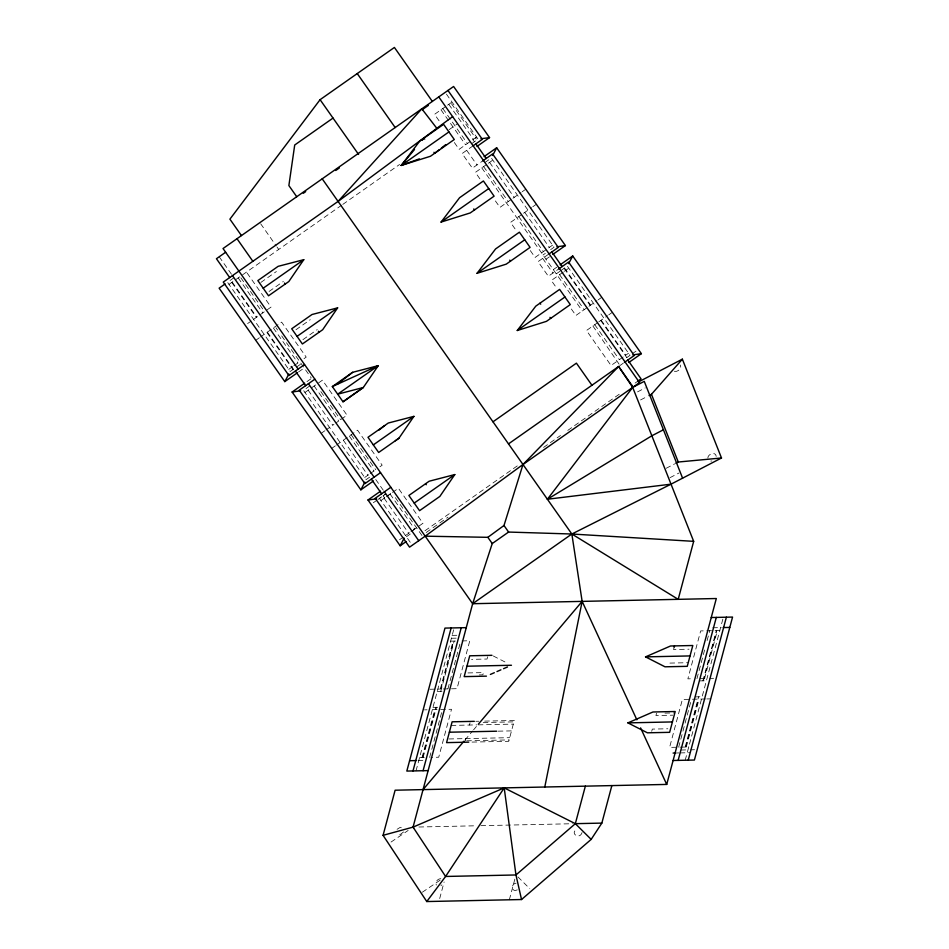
<?xml version="1.0" encoding="UTF-8"?>
<svg xmlns="http://www.w3.org/2000/svg" width="949" height="949" viewBox="0 0 949 949"><rect width="100%" height="100%" fill="white"/><g stroke="black" fill="none" stroke-linecap="round" stroke-linejoin="round"><path stroke-width="0.71" stroke-dasharray="4.75 3.56" d="M707.835 458.13C707.729 453.859 715.771 451.166 716.222 456.398M416.018 770.885L454.168 627.894M422.032 757.575L434.82 709.638M440.312 689.033L453.1 641.109M422.59 757.563L435.994 707.313M440.87 689.021L453.658 641.097M423.088 757.551L436.493 707.302M440.763 691.323L454.168 641.085M429.648 757.409L442.436 709.472M447.928 688.879L460.716 640.943M465.235 740.849L465.829 738.607M469.458 725.036L470.052 722.806M487.656 656.803L487.062 659.033L471.582 659.365M439.695 898.537L444.12 881.977M509.34 899.794L514.856 879.106M651.714 731.335L652.319 729.093L667.799 728.773M656.53 713.292L655.937 715.534L672.817 715.178M674.146 647.289L673.541 649.531L689.021 649.199M678.665 747.195L691.453 699.259M696.946 678.665L705.226 647.645M707.1 640.599L709.733 630.729M685.214 747.053L698.618 696.803M702.889 680.836L716.293 630.587M685.724 747.041L698.511 699.105M703.387 680.824L716.792 630.575M686.269 747.029L699.069 699.093M704.561 678.499L717.349 630.563M685.202 760.232L723.352 617.253M582.069 832.558C579.531 840.399 569.08 832.807 577.324 829.129M403.55 831.965L400.063 834.646L396.504 833.768M464.974 740.018L472.59 731.003M473.551 729.876L476.398 726.495M397.062 829.307L399.92 827.54L402.827 827.848M410.964 531.713L416.54 527.786M445.579 106.585L434.547 114.331L441.048 123.595M447.596 105.161L452.009 102.053M233.94 277.749L227.511 282.268L290.216 371.498L301.248 363.752M228.994 284.38L341.569 205.257M342.779 204.403L399.588 164.474M449.15 129.645L457.608 123.702M260.904 282.411L276.396 271.521M476.6 137.047L459.126 149.325L454.049 142.089M471.653 143.679L478.082 139.159L445.211 92.385M473.136 145.79L462.104 153.548L472.388 168.175L483.421 160.428M269.053 291.473L283.36 281.426M247.594 323.573L251.188 321.047M253.573 319.362L271.046 307.085L246.455 272.102M484.903 162.54L491.333 158.008L554.05 247.25L547.609 251.77M486.386 164.64L475.354 172.398L481.285 180.844M488.403 163.228L492.816 160.12M255.756 340.3L259.35 337.773M260.548 336.931L281.616 322.126L306.207 357.109L301.474 360.442M295.958 329.742L310.252 319.694M302.921 339.647L317.215 329.6M510.977 199.634L499.945 207.392L494.002 198.946M512.994 198.211L521.001 192.588M522.199 191.745L525.793 189.219M288.733 369.386L293.146 366.29M293.858 365.792L300.299 361.272M521.547 214.676L510.503 222.422L517.015 231.686M523.563 213.252L531.57 207.617M532.769 206.775L536.363 204.249M298.508 371.984L303.075 368.77M306.966 381.593L311.533 378.378M309.908 385.828L303.466 390.359L366.184 479.589L371.545 475.817M304.961 392.471L322.423 380.193L347.014 415.176L335.982 422.934M552.567 245.139L535.094 257.416L530.005 250.168M543.018 254.996L545.319 253.383M549.091 253.881L538.059 261.627L548.344 276.266L559.388 268.508M545.983 259.219L549.412 256.811M553.303 269.635L556.731 267.227M321.153 433.349L324.748 430.822M325.946 429.98L333.953 424.357M556.268 273.858L559.815 271.367M560.74 270.714L567.3 266.1L630.017 355.329L623.576 359.861M563.267 272.09L551.322 280.489L556.992 288.567M564.37 271.307L568.783 268.211M331.723 448.391L335.317 445.864M336.515 445.022L357.583 430.217L382.174 465.2L377.441 468.521M586.945 307.725L575.901 315.471L569.969 307.025M588.961 306.302L596.968 300.679M598.167 299.837L601.761 297.31M364.701 477.477L369.114 474.381M370.157 473.646L376.267 469.352M597.633 322.672L586.47 330.513L611.061 365.495L628.535 353.23M598.819 321.841L607.538 315.709M608.736 314.866L612.33 312.34M373.337 502.733L376.753 500.337M377.892 499.53L385.875 493.919L379.434 498.45L412.317 545.224M380.917 500.55L385.33 497.454M386.373 496.73L391.949 492.804L387.322 495.983M392.483 492.436L398.39 488.284L422.981 523.267L405.508 535.544M632.414 353.657L636.008 351.13M619.697 365.733L623.22 363.265M399.517 539.756L403.111 537.229M406.374 536.778L412.815 532.259M424.986 530.752L519.364 464.429M543.563 447.418L560.491 435.52M567.751 430.419L620.99 393.005M635.095 383.088L638.321 380.822M426.22 532.496L447.987 517.193M391.059 842.048L408.165 830.446M422.376 892.202L440.704 879.782M440.941 885.524L441.914 884.919M637.562 391.878L645.284 387.88M640.575 399.944L647.823 396.184M666.186 468.284L674.644 463.895M670.006 477.667L678.998 473.005M516.126 883.151C510.503 883.709 511.511 892.985 517.312 889.865M440.811 878.667C437.845 878.679 434.464 882.155 436.338 885.037M710.789 461.072L711.869 460.977M712.746 627.787L721.264 627.609M452.032 635.379L459.233 635.225M719.816 630.516L700.659 630.919L687.871 678.855L693.245 678.737M451.404 638.262L458.462 638.119M450.633 641.156L457.691 641.002M462.009 640.919L469.791 640.753L457.003 688.677L437.845 689.093M669.923 663.09L688.215 662.699M467.964 672.936L483.444 672.604L482.851 674.846L477.217 674.964M699.971 678.594L707.029 678.44M709.662 678.393L713.601 678.31M699.377 680.908L706.412 680.753M429.968 689.259L435.223 689.14M437.228 691.406L444.262 691.252M695.119 696.886L702.153 696.732M705.475 698.962L682.378 699.449L669.591 747.385L688.749 746.982M706.791 698.939L710.73 698.855M432.969 707.373L439.992 707.23M424.464 709.864L427.097 709.805M432.353 709.686L451.51 709.283L438.723 757.219L430.941 757.385M664.976 713.114L674.822 712.901M475.805 721.299L478.771 721.24M484.69 721.11L514.287 720.481L508.735 741.299L470.253 742.118M483.207 722.521L513.919 721.869M451.155 725.427L476.766 724.882M478.225 724.858L513.326 724.111M498.189 731.169L511.511 730.884M448.948 738.963L509.696 737.67M466.694 740.813L509.103 739.912M680.919 750.018L687.978 749.876M690.599 749.817L694.538 749.734M419.565 757.622L426.623 757.468M675.107 753.02L678.879 752.937M680.148 752.913L690.231 752.699M418.106 760.529L423.788 760.41M418.948 827.006L475.01 825.808M480.918 825.677L572.401 823.732M674.371 371.284C677.728 372.269 682.141 368.449 680.314 365.033M493.29 655.984L507.561 663.28M517.94 876.923L529.803 888.715M451.475 103.714L476.339 139.1M564.548 268.045L590.622 305.139M601.18 320.181L625.771 355.163M448.794 104.319L473.385 139.301M489.601 162.386L514.192 197.368M524.761 212.41L549.352 247.392M564.086 268.365L590.159 305.459M600.729 320.501L626.803 357.595M472.922 139.633L474.405 141.745M442.815 108.518L467.406 143.513M483.622 166.585L508.213 201.568M518.783 216.609L543.374 251.592M559.59 274.676L584.181 309.659M594.75 324.7L619.341 359.683M440.977 109.811L465.568 144.794M481.784 167.878L582.342 310.952M592.911 325.993L621.097 367.073M466.694 150.31L476.979 164.948M542.662 258.401L552.947 273.039M260.69 223.798L276.254 245.933M277.072 247.096L278.709 249.433M240.868 277.832L264.617 311.616M275.969 327.773L277.559 330.027M281.687 335.91L311.189 377.892M320.845 391.617L340.572 419.707M351.142 434.737L375.733 469.731M395.342 497.632L423.349 537.466M238.187 277.915L262.778 312.909M273.336 327.939L297.927 362.933M314.155 386.006L338.734 420.988M349.303 436.03L373.894 471.024M390.11 494.097L414.701 529.079M219.207 256.776L231.485 274.249M375.757 479.53L385.045 492.745M383.111 495.864L384.594 497.976M232.208 282.114L256.799 317.108M267.369 332.138L293.443 369.244M308.176 390.205L332.767 425.199M343.336 440.229L367.915 475.224M384.143 498.296L408.734 533.279M231.746 282.434L256.337 317.429M266.906 332.47L292.98 369.564"/><path stroke-width="1.42" d="M544.785 787.018L582.14 601.381L571.844 534.014L322.209 178.827M611.856 785.582L601.844 823.103L591.168 839.391L521.535 899.533L426.765 901.55L383.076 835.322L395.116 790.209L666.72 784.42L716.317 598.522L472.649 603.718L223.027 248.531L453.598 86.489L489.53 137.605L476.979 146.419M412.993 770.944L451.143 627.965M423.076 770.73L461.226 627.752M472.649 603.718L571.844 534.014L678.203 599.341L693.672 541.345L571.844 534.014L508.593 532.057L492.234 543.552L472.649 603.718L413.052 827.125L445.591 876.461L515.959 874.966L575.343 823.673L585.355 786.152M674.146 647.289L674.514 645.901M678.144 760.386L716.293 617.408M688.227 760.173L726.376 617.194M390.822 487.288L375.199 498.272L409.553 547.158L425.188 536.173L487.857 537.324L503.99 525.497L522.982 464.488L618.629 366.492L633.102 387.097M492.673 155.446L496.659 147.771L565.402 245.577L552.84 254.403M304.688 383.194L292.114 392.032L360.857 489.838L364.855 482.151M380.537 491.179L367.998 499.993L400.181 545.782L404.179 538.107M225.115 283.953L219.124 288.164L284.807 381.617L288.864 374.025M568.653 263.573L572.721 255.981L641.37 353.657L628.831 362.482M303.775 259.682L288.828 281.533L268.531 295.791L257.855 280.596L278.14 266.337L303.775 259.682L263.193 288.199M337.63 307.856L322.684 329.718L302.399 343.977L291.711 328.769L312.007 314.51L337.63 307.856L297.061 336.373M398.948 438.224L413.894 416.374L388.271 423.029L367.987 437.287L378.663 452.483L398.948 438.224L395.342 440.763M454.796 474.559L439.85 496.422L419.565 510.681L408.877 495.485L429.162 481.226L454.796 474.559L414.215 503.077M426.765 901.55L445.591 876.461L504.204 787.884L575.343 823.673L591.168 839.391M432.341 101.424L394.404 47.45L320.086 99.681L229.907 219.16L241.449 235.577M419.351 158.863L401.249 165.434L419.755 141.081L443.598 124.319L454.274 139.515L430.431 156.277L401.249 165.434L414.511 149.491M441.071 222.09L459.565 197.736L483.409 180.974L494.097 196.17L470.253 212.932L441.071 222.09L488.747 188.578M477.062 273.3L495.568 248.946L519.4 232.185L530.088 247.381L506.244 264.142L477.062 273.3L524.75 239.789M517.264 330.513L535.77 306.159L559.613 289.398L570.29 304.593L546.446 321.355L517.264 330.513L564.952 297.001M638.357 381.996L682.355 359.173L721.501 457.987L671.026 484.168L547.407 499.245L632.686 387.382L644.264 381.379L682.592 478.166M422.091 140.381L423.989 138.103L424.701 139.112M423.052 789.604L464.025 741.145M478.308 724.241L582.14 601.381L636.874 719.816M649.033 395.555L651.453 394.309L682.355 359.173M304.57 364.57L288.947 375.555L223.264 282.09L338.081 201.402L421.819 108.827L436.837 128.329M337.619 383.954L352.625 372.316L378.26 365.662L363.301 387.512L343.016 401.783L332.34 386.575L352.625 372.316M378.959 430.111L384.665 425.567M439.114 149.812L434.678 153.299L433.966 152.279M441.344 148.08L445.781 144.592M338.081 201.402L452.637 116.632M425.188 536.173L522.982 464.488L639.543 382.566L438.77 96.905M343.016 401.783L363.301 387.512L337.678 394.179L378.26 365.662L332.34 386.575M333.016 118.079L294.712 145.007L288.876 185.565L296.729 196.728M303.289 193.299L305.697 191.603M335.744 170.488L339.351 167.961M225.637 252.256L216.443 258.721L229.705 277.571M401.249 165.434L448.936 131.923M473.136 145.79L482.329 139.325L447.964 90.44M484.12 156.585L496.659 147.771M482.721 160.903L492.614 153.963L558.297 247.416L549.091 253.881M284.807 381.617L297.369 372.791M314.854 379.197L299.232 390.181L364.914 483.634L380.537 472.649M560.159 264.818L572.721 255.981M558.688 268.994L568.581 262.054L634.252 355.507L624.371 362.459M373.325 444.891L413.894 416.374M360.857 489.838L373.396 481.013M492.982 421.807L576.411 363.159L591.939 385.247M508.498 443.895L618.629 366.492L632.686 387.382M400.181 545.782L406.172 541.582M637.621 381.308L641.073 378.888L627.823 360.027M547.407 499.245L651.856 435.781L663.434 429.778M675.854 463.266L678.274 462.021L721.501 457.987M571.844 534.014L671.026 484.168M490.384 674.431L494.334 672.711M496.968 671.56L500.918 669.84M503.551 668.701L507.501 666.981M645.534 656.874L670.552 645.984L692.806 645.51L687.254 666.328L665 666.803L645.534 656.874L690.03 655.925M627.918 722.877L652.948 711.987L675.202 711.513L669.638 732.331L647.396 732.806L627.918 722.877L672.414 721.928M383.076 835.322L413.052 827.125L504.204 787.884L515.959 874.966L521.535 899.533M556.885 246.823L565.402 245.577M292.114 392.032L300.631 390.774M632.853 354.914L641.37 353.657M480.941 138.768L489.53 137.605M367.998 499.993L376.575 498.83M711.252 617.526L732.557 617.064L694.407 760.042L673.102 760.493M466.267 627.645L444.974 628.096L406.824 771.074L428.129 770.612M723.221 627.562L729.781 627.419M491.985 655.32L469.731 655.795L464.18 676.625L486.434 676.151M466.955 666.21L511.464 665.261M474.322 721.335L452.127 721.809L446.576 742.628L468.77 742.154M449.352 732.213L496.707 731.204M673.09 753.067L675.107 753.02M409.588 760.707L416.16 760.576M575.343 823.673L601.844 823.103M475.888 143.857L486.173 158.483M551.855 251.936L562.14 266.574M427.738 104.651L428.296 105.446L422.364 109.61L421.819 108.827M473.776 208.934L474.488 209.954M509.767 260.145L510.479 261.165M540.005 303.17L540.716 304.19M549.981 317.357L550.693 318.366M357.239 73.559L395.175 127.546M320.086 99.681L358.58 154.438M503.99 525.497L508.593 532.057M487.857 537.324L492.234 543.552M284.498 283.063L285.222 284.071M318.366 331.237L319.078 332.245M425.555 483.765L426.243 484.737M237.001 238.709L252.861 261.295M232.458 275.637L298.14 369.09M308.425 383.728L374.108 477.181M384.392 491.807L418.746 540.705M295.376 371.023L305.661 385.662M371.344 479.115L381.628 493.753M413.04 827.172L413.622 828.003M640.599 727.895L666.72 784.42M651.453 394.309L678.274 462.021M631.88 385.341L693.672 541.345"/></g></svg>
